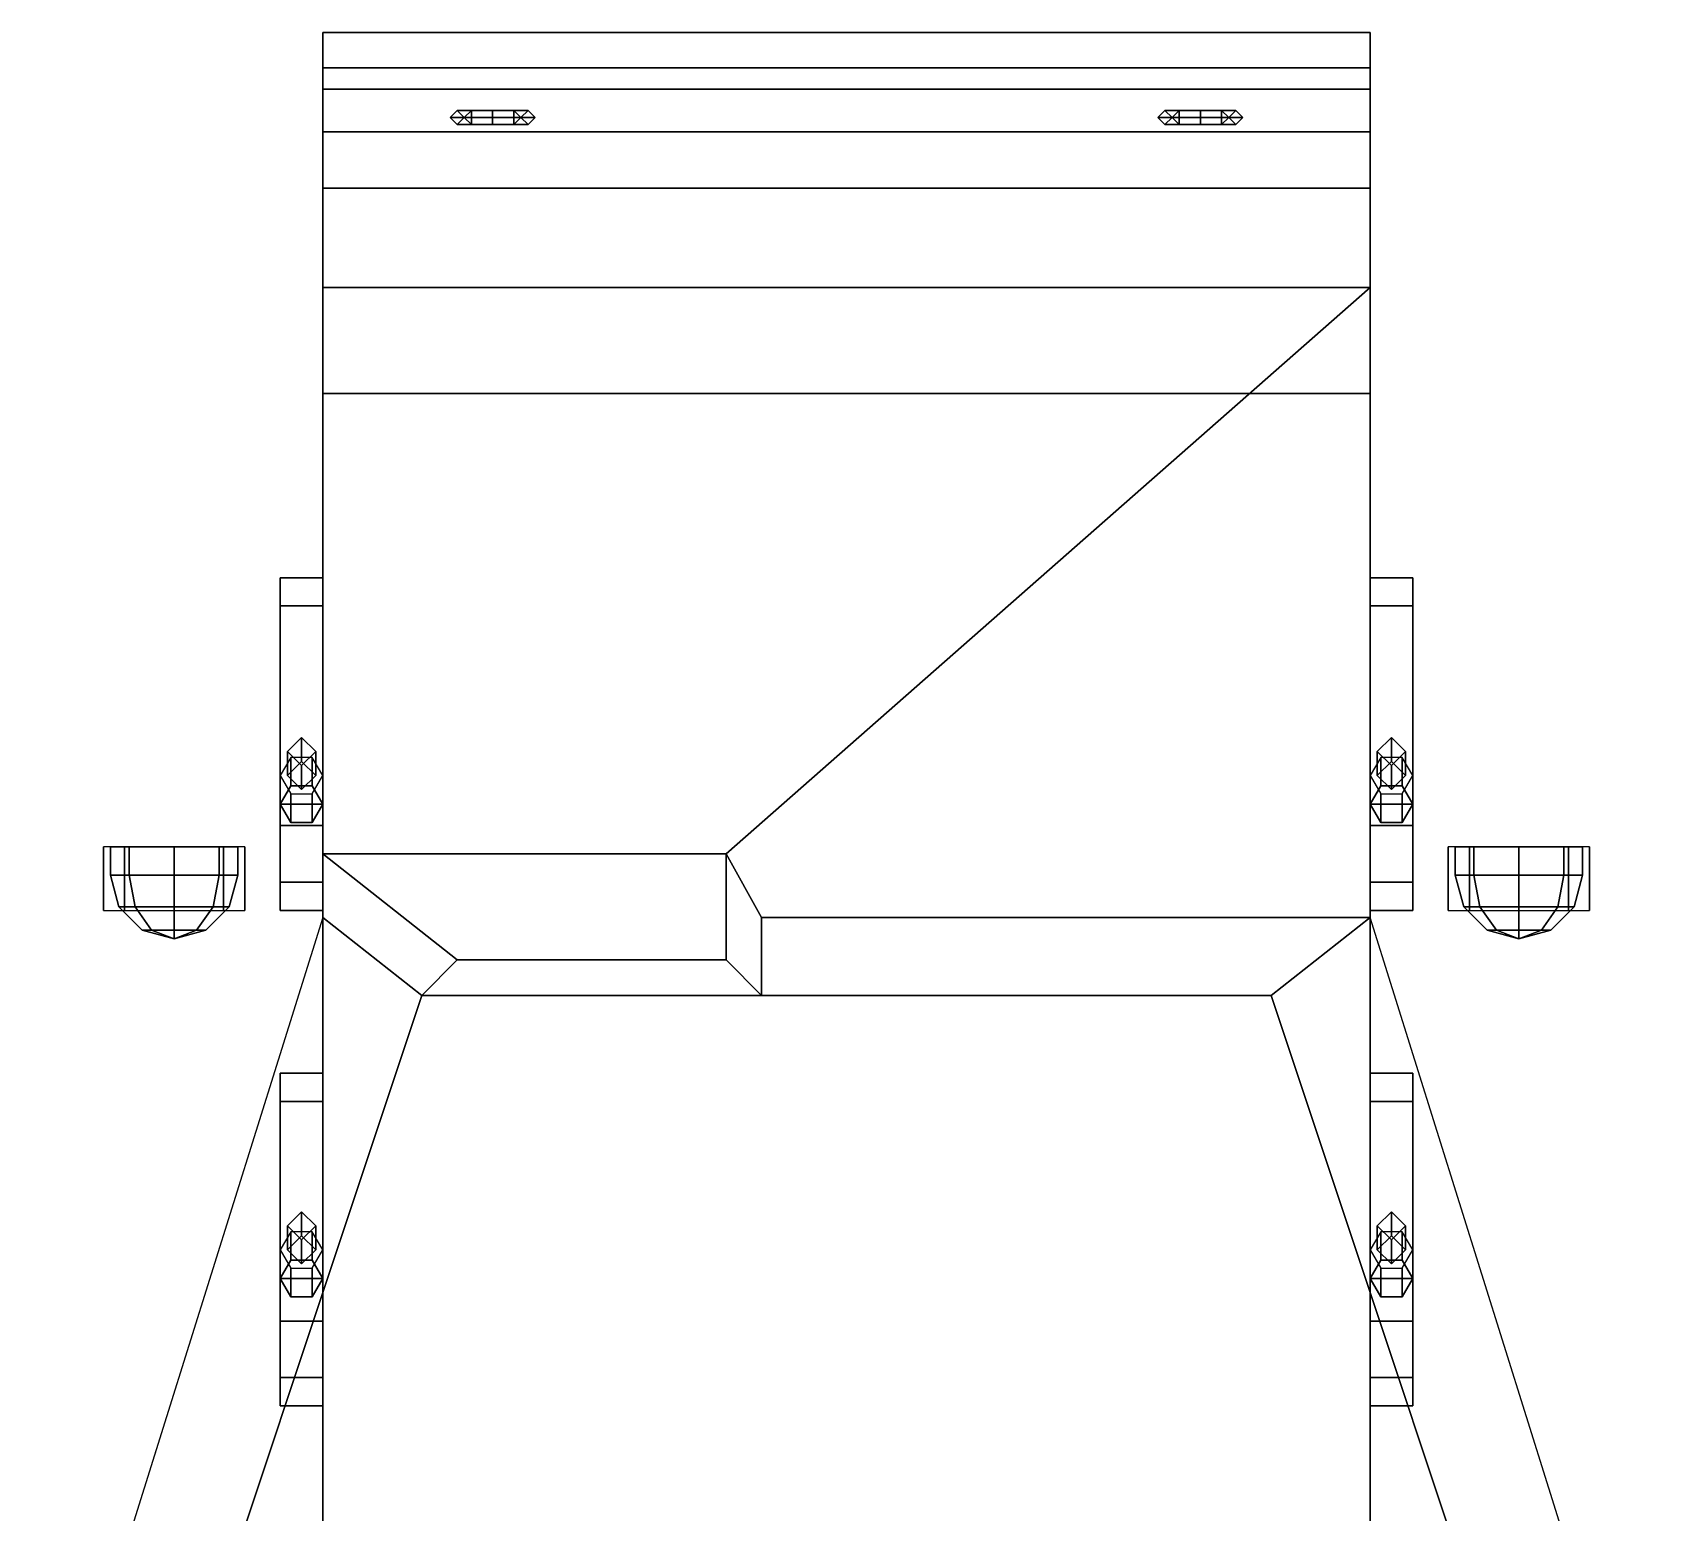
# Model space of a CAD drawing. Extents: x -1.17 to 1.17, y -3.06 to 2.9.
# Drawn here: x -1.15 to 1.15, y 0.81 to 2.9 of the extents above; entities that cross this region are included whole.
import ezdxf

# ---------------------------------------------------------------- set-up
doc = ezdxf.new("R2010")
doc.units = 0
doc.layers.get('0').update_dxf_attribs({"linetype": 'CONTINUOUS'})
doc.layers.add('TORSIONS', color=5, linetype='CONTINUOUS')

msp = doc.modelspace()

# ---------------------------------------------------------------- linework, layer by layer
for points in [[(0.74, 2.9, 0.83), (0.74, 2.85, 0.7), (-0.74, 2.85, 0.7), (-0.74, 2.9, 0.83)], [(-0.74, 2.85, 0.7), (-0.74, 2.76, 0.59), (-0.74, 2.9, 0.96), (-0.74, 2.9, 0.83)], [(-0.74, 2.9, 0.83), (-0.74, 2.9, 0.96), (0.74, 2.9, 0.96), (0.74, 2.9, 0.83)], [(-0.74, 2.82, 1.11), (-0.74, 2.9, 0.96), (-0.74, 2.54, 1.25), (-0.74, 2.68, 1.22)], [(0.74, 2.82, 1.11), (0.74, 2.9, 0.96), (-0.74, 2.9, 0.96), (-0.74, 2.82, 1.11)], [(-0.74, 2.54, 1.25), (-0.74, 2.9, 0.96), (-0.74, 2.76, 0.59), (-0.74, 1.65, 1.35)], [(0.74, 2.9, 0.96), (0.74, 2.76, 0.59), (0.74, 2.85, 0.7), (0.74, 2.9, 0.83)], [(0.74, 2.54, 1.25), (0.74, 2.9, 0.96), (0.74, 2.82, 1.11), (0.74, 2.68, 1.22)], [(0.74, 2.76, 0.59), (0.74, 2.9, 0.96), (0.74, 2.54, 1.25), (0.74, 1.65, 1.35)], [(0.74, 2.85, 0.7), (0.74, 2.76, 0.59), (-0.74, 2.76, 0.59), (-0.74, 2.85, 0.7)], [(0.74, 2.68, 1.22), (0.74, 2.82, 1.11), (-0.74, 2.82, 1.11), (-0.74, 2.68, 1.22)], [(-0.55, 2.79, 0.59), (-0.56, 2.78, 0.59), (-0.56, 2.78, 0.63), (-0.55, 2.79, 0.63)], [(-0.53, 2.79, 0.56), (-0.54, 2.78, 0.55), (-0.56, 2.78, 0.59), (-0.55, 2.79, 0.59)], [(-0.54, 2.78, 0.59), (-0.55, 2.79, 0.59), (-0.55, 2.79, 0.63), (-0.54, 2.78, 0.63)], [(-0.53, 2.78, 0.57), (-0.53, 2.79, 0.56), (-0.55, 2.79, 0.59), (-0.54, 2.78, 0.59)], [(-0.5, 2.79, 0.54), (-0.5, 2.78, 0.53), (-0.54, 2.78, 0.55), (-0.53, 2.79, 0.56)], [(-0.5, 2.78, 0.55), (-0.5, 2.79, 0.54), (-0.53, 2.79, 0.56), (-0.53, 2.78, 0.57)], [(-0.5, 2.78, 0.53), (-0.5, 2.79, 0.54), (-0.47, 2.79, 0.56), (-0.46, 2.78, 0.55)], [(-0.5, 2.79, 0.54), (-0.5, 2.78, 0.55), (-0.47, 2.78, 0.57), (-0.47, 2.79, 0.56)], [(-0.46, 2.78, 0.55), (-0.47, 2.79, 0.56), (-0.45, 2.79, 0.59), (-0.44, 2.78, 0.59)], [(-0.47, 2.79, 0.56), (-0.47, 2.78, 0.57), (-0.46, 2.78, 0.59), (-0.45, 2.79, 0.59)], [(-0.45, 2.79, 0.59), (-0.46, 2.78, 0.59), (-0.46, 2.78, 0.63), (-0.45, 2.79, 0.63)], [(-0.44, 2.78, 0.59), (-0.45, 2.79, 0.59), (-0.45, 2.79, 0.63), (-0.44, 2.78, 0.63)], [(0.47, 2.79, 0.56), (0.46, 2.78, 0.55), (0.44, 2.78, 0.59), (0.45, 2.79, 0.59)], [(0.45, 2.79, 0.59), (0.44, 2.78, 0.59), (0.44, 2.78, 0.63), (0.45, 2.79, 0.63)], [(0.47, 2.78, 0.57), (0.47, 2.79, 0.56), (0.45, 2.79, 0.59), (0.46, 2.78, 0.59)], [(0.46, 2.78, 0.59), (0.45, 2.79, 0.59), (0.45, 2.79, 0.63), (0.46, 2.78, 0.63)], [(0.5, 2.79, 0.54), (0.5, 2.78, 0.53), (0.46, 2.78, 0.55), (0.47, 2.79, 0.56)], [(0.5, 2.78, 0.55), (0.5, 2.79, 0.54), (0.47, 2.79, 0.56), (0.47, 2.78, 0.57)], [(0.5, 2.78, 0.53), (0.5, 2.79, 0.54), (0.53, 2.79, 0.56), (0.54, 2.78, 0.55)], [(0.5, 2.79, 0.54), (0.5, 2.78, 0.55), (0.53, 2.78, 0.57), (0.53, 2.79, 0.56)], [(0.54, 2.78, 0.55), (0.53, 2.79, 0.56), (0.55, 2.79, 0.59), (0.56, 2.78, 0.59)], [(0.53, 2.79, 0.56), (0.53, 2.78, 0.57), (0.54, 2.78, 0.59), (0.55, 2.79, 0.59)], [(0.55, 2.79, 0.59), (0.54, 2.78, 0.59), (0.54, 2.78, 0.63), (0.55, 2.79, 0.63)], [(0.56, 2.78, 0.59), (0.55, 2.79, 0.59), (0.55, 2.79, 0.63), (0.56, 2.78, 0.63)], [(-0.56, 2.78, 0.59), (-0.55, 2.77, 0.59), (-0.55, 2.77, 0.63), (-0.56, 2.78, 0.63)], [(-0.54, 2.78, 0.55), (-0.53, 2.77, 0.56), (-0.55, 2.77, 0.59), (-0.56, 2.78, 0.59)], [(-0.55, 2.77, 0.59), (-0.54, 2.78, 0.59), (-0.54, 2.78, 0.63), (-0.55, 2.77, 0.63)], [(-0.53, 2.77, 0.56), (-0.53, 2.78, 0.57), (-0.54, 2.78, 0.59), (-0.55, 2.77, 0.59)], [(-0.5, 2.78, 0.53), (-0.5, 2.77, 0.54), (-0.53, 2.77, 0.56), (-0.54, 2.78, 0.55)], [(-0.5, 2.77, 0.54), (-0.5, 2.78, 0.55), (-0.53, 2.78, 0.57), (-0.53, 2.77, 0.56)], [(-0.5, 2.77, 0.54), (-0.5, 2.78, 0.53), (-0.46, 2.78, 0.55), (-0.47, 2.77, 0.56)], [(-0.5, 2.78, 0.55), (-0.5, 2.77, 0.54), (-0.47, 2.77, 0.56), (-0.47, 2.78, 0.57)], [(-0.47, 2.77, 0.56), (-0.46, 2.78, 0.55), (-0.44, 2.78, 0.59), (-0.45, 2.77, 0.59)], [(-0.47, 2.78, 0.57), (-0.47, 2.77, 0.56), (-0.45, 2.77, 0.59), (-0.46, 2.78, 0.59)], [(-0.46, 2.78, 0.59), (-0.45, 2.77, 0.59), (-0.45, 2.77, 0.63), (-0.46, 2.78, 0.63)], [(-0.45, 2.77, 0.59), (-0.44, 2.78, 0.59), (-0.44, 2.78, 0.63), (-0.45, 2.77, 0.63)], [(0.46, 2.78, 0.55), (0.47, 2.77, 0.56), (0.45, 2.77, 0.59), (0.44, 2.78, 0.59)], [(0.44, 2.78, 0.59), (0.45, 2.77, 0.59), (0.45, 2.77, 0.63), (0.44, 2.78, 0.63)], [(0.47, 2.77, 0.56), (0.47, 2.78, 0.57), (0.46, 2.78, 0.59), (0.45, 2.77, 0.59)], [(0.45, 2.77, 0.59), (0.46, 2.78, 0.59), (0.46, 2.78, 0.63), (0.45, 2.77, 0.63)], [(0.5, 2.78, 0.53), (0.5, 2.77, 0.54), (0.47, 2.77, 0.56), (0.46, 2.78, 0.55)], [(0.5, 2.77, 0.54), (0.5, 2.78, 0.55), (0.47, 2.78, 0.57), (0.47, 2.77, 0.56)], [(0.5, 2.77, 0.54), (0.5, 2.78, 0.53), (0.54, 2.78, 0.55), (0.53, 2.77, 0.56)], [(0.5, 2.78, 0.55), (0.5, 2.77, 0.54), (0.53, 2.77, 0.56), (0.53, 2.78, 0.57)], [(0.53, 2.77, 0.56), (0.54, 2.78, 0.55), (0.56, 2.78, 0.59), (0.55, 2.77, 0.59)], [(0.53, 2.78, 0.57), (0.53, 2.77, 0.56), (0.55, 2.77, 0.59), (0.54, 2.78, 0.59)], [(0.54, 2.78, 0.59), (0.55, 2.77, 0.59), (0.55, 2.77, 0.63), (0.54, 2.78, 0.63)], [(0.55, 2.77, 0.59), (0.56, 2.78, 0.59), (0.56, 2.78, 0.63), (0.55, 2.77, 0.63)], [(-0.74, 2.39, 0.39), (-0.74, -2.38, 0.39), (-0.74, -2.51, 0.67), (-0.74, 2.76, 0.59)], [(0.74, 2.76, 0.59), (0.74, 2.39, 0.39), (-0.74, 2.39, 0.39), (-0.74, 2.76, 0.59)], [(-0.74, 2.76, 0.59), (-0.74, -2.51, 0.67), (0.74, -2.51, 0.67), (0.74, 2.76, 0.59)], [(-0.74, 1.65, 1.35), (-0.74, 2.76, 0.59), (-0.74, -2.51, 0.67), (-0.74, 0.34, 1.27)], [(-0.74, -2.51, 0.67), (-0.74, 2.76, 0.59), (0.74, 2.76, 0.59), (0.74, -2.51, 0.67)], [(0.74, -2.51, 0.67), (0.74, -2.38, 0.39), (0.74, 2.39, 0.39), (0.74, 2.76, 0.59)], [(0.74, -2.51, 0.67), (0.74, 2.76, 0.59), (0.74, 1.65, 1.35), (0.74, 0.34, 1.27)], [(-0.74, 2.68, 1.22), (-0.74, 2.54, 1.25), (0.74, 2.54, 1.25), (0.74, 2.68, 1.22)], [(-0.17, 1.74, 1.3399), (0.74, 2.54, 1.25), (-0.74, 2.54, 1.25), (-0.74, 1.74, 1.3399)], [(0.74, 1.65, 1.35), (0.74, 2.54, 1.25), (-0.17, 1.74, 1.3399), (-0.12, 1.65, 1.35)], [(0.74, 2.39, 0.39), (0.74, -2.38, 0.39), (-0.74, -2.38, 0.39), (-0.74, 2.39, 0.39)], [(-1.05, 1.66, 1.54), (-1.02, 1.66, 1.61), (-1.02, 1.75, 1.61), (-1.05, 1.75, 1.54)], [(-1.05, 1.66, 1.35), (-1.05, 1.66, 1.54), (-1.05, 1.75, 1.54), (-1.05, 1.75, 1.35)], [(-1.04, 1.75, 1.54), (-1.0136, 1.75, 1.6036), (-0.95, 1.75, 1.63), (-1.0136, 1.75, 1.4764)], [(-1.04, 1.75, 1.54), (-1.0136, 1.75, 1.4764), (-1.0136, 1.71, 1.4764), (-1.04, 1.71, 1.54)], [(-1.0136, 1.75, 1.6036), (-1.04, 1.75, 1.54), (-1.04, 1.71, 1.54), (-1.0136, 1.71, 1.6036)], [(-1.02, 1.66, 1.61), (-0.95, 1.66, 1.64), (-0.95, 1.75, 1.64), (-1.02, 1.75, 1.61)], [(-1.0136, 1.75, 1.4764), (-0.95, 1.75, 1.63), (-0.8864, 1.75, 1.6036), (-0.95, 1.75, 1.45)], [(-0.95, 1.75, 1.63), (-1.0136, 1.75, 1.6036), (-1.0136, 1.71, 1.6036), (-0.95, 1.71, 1.63)], [(-1.0136, 1.75, 1.4764), (-0.95, 1.75, 1.45), (-0.95, 1.71, 1.45), (-1.0136, 1.71, 1.4764)], [(-0.8864, 1.75, 1.6036), (-0.95, 1.75, 1.63), (-0.95, 1.71, 1.63), (-0.8864, 1.71, 1.6036)], [(-0.95, 1.75, 1.45), (-0.8864, 1.75, 1.6036), (-0.86, 1.75, 1.54), (-0.8864, 1.75, 1.4764)], [(-0.95, 1.75, 1.45), (-0.8864, 1.75, 1.4764), (-0.8864, 1.71, 1.4764), (-0.95, 1.71, 1.45)], [(-0.88, 1.75, 1.61), (-0.95, 1.75, 1.64), (-0.95, 1.66, 1.64), (-0.88, 1.66, 1.61)], [(-0.8864, 1.75, 1.4764), (-0.86, 1.75, 1.54), (-0.86, 1.71, 1.54), (-0.8864, 1.71, 1.4764)], [(-0.86, 1.75, 1.54), (-0.8864, 1.75, 1.6036), (-0.8864, 1.71, 1.6036), (-0.86, 1.71, 1.54)], [(-0.85, 1.75, 1.54), (-0.88, 1.75, 1.61), (-0.88, 1.66, 1.61), (-0.85, 1.66, 1.54)], [(-0.85, 1.75, 1.35), (-0.85, 1.75, 1.54), (-0.85, 1.66, 1.54), (-0.85, 1.66, 1.35)], [(0.85, 1.66, 1.35), (0.85, 1.66, 1.54), (0.85, 1.75, 1.54), (0.85, 1.75, 1.35)], [(0.85, 1.66, 1.54), (0.88, 1.66, 1.61), (0.88, 1.75, 1.61), (0.85, 1.75, 1.54)], [(0.86, 1.75, 1.54), (0.8864, 1.75, 1.6036), (0.95, 1.75, 1.63), (0.8864, 1.75, 1.4764)], [(0.8864, 1.75, 1.6036), (0.86, 1.75, 1.54), (0.86, 1.71, 1.54), (0.8864, 1.71, 1.6036)], [(0.86, 1.75, 1.54), (0.8864, 1.75, 1.4764), (0.8864, 1.71, 1.4764), (0.86, 1.71, 1.54)], [(0.88, 1.66, 1.61), (0.95, 1.66, 1.64), (0.95, 1.75, 1.64), (0.88, 1.75, 1.61)], [(0.95, 1.75, 1.63), (0.8864, 1.75, 1.6036), (0.8864, 1.71, 1.6036), (0.95, 1.71, 1.63)], [(0.8864, 1.75, 1.4764), (0.95, 1.75, 1.63), (1.0136, 1.75, 1.6036), (0.95, 1.75, 1.45)], [(0.8864, 1.75, 1.4764), (0.95, 1.75, 1.45), (0.95, 1.71, 1.45), (0.8864, 1.71, 1.4764)], [(1.02, 1.75, 1.61), (0.95, 1.75, 1.64), (0.95, 1.66, 1.64), (1.02, 1.66, 1.61)], [(1.0136, 1.75, 1.6036), (0.95, 1.75, 1.63), (0.95, 1.71, 1.63), (1.0136, 1.71, 1.6036)], [(0.95, 1.75, 1.45), (1.0136, 1.75, 1.4764), (1.0136, 1.71, 1.4764), (0.95, 1.71, 1.45)], [(0.95, 1.75, 1.45), (1.0136, 1.75, 1.6036), (1.04, 1.75, 1.54), (1.0136, 1.75, 1.4764)], [(1.04, 1.75, 1.54), (1.0136, 1.75, 1.6036), (1.0136, 1.71, 1.6036), (1.04, 1.71, 1.54)], [(1.0136, 1.75, 1.4764), (1.04, 1.75, 1.54), (1.04, 1.71, 1.54), (1.0136, 1.71, 1.4764)], [(1.05, 1.75, 1.54), (1.02, 1.75, 1.61), (1.02, 1.66, 1.61), (1.05, 1.66, 1.54)], [(1.05, 1.75, 1.35), (1.05, 1.75, 1.54), (1.05, 1.66, 1.54), (1.05, 1.66, 1.35)], [(-0.74, 1.74, 1.3399), (-0.55, 1.59, 1.67), (-0.17, 1.59, 1.67), (-0.17, 1.74, 1.3399)], [(-0.74, 1.65, 1.35), (-0.6, 1.54, 1.67), (-0.55, 1.59, 1.67), (-0.74, 1.74, 1.3399)], [(-0.17, 1.74, 1.3399), (-0.17, 1.59, 1.67), (-0.12, 1.54, 1.67), (-0.12, 1.65, 1.35)], [(-1.0051, 1.665, 1.5951), (-1.0136, 1.71, 1.6036), (-1.04, 1.71, 1.54), (-1.0279, 1.665, 1.54)], [(-1.0279, 1.665, 1.54), (-1.04, 1.71, 1.54), (-1.0136, 1.71, 1.4764), (-1.0051, 1.665, 1.4849)], [(-0.95, 1.665, 1.6179), (-0.95, 1.71, 1.63), (-1.0136, 1.71, 1.6036), (-1.0051, 1.665, 1.5951)], [(-1.0051, 1.665, 1.4849), (-1.0136, 1.71, 1.4764), (-0.95, 1.71, 1.45), (-0.95, 1.665, 1.4621)], [(-0.8949, 1.665, 1.5951), (-0.8864, 1.71, 1.6036), (-0.95, 1.71, 1.63), (-0.95, 1.665, 1.6179)], [(-0.95, 1.665, 1.4621), (-0.95, 1.71, 1.45), (-0.8864, 1.71, 1.4764), (-0.8949, 1.665, 1.4849)], [(-0.8721, 1.665, 1.54), (-0.86, 1.71, 1.54), (-0.8864, 1.71, 1.6036), (-0.8949, 1.665, 1.5951)], [(-0.8949, 1.665, 1.4849), (-0.8864, 1.71, 1.4764), (-0.86, 1.71, 1.54), (-0.8721, 1.665, 1.54)], [(0.8721, 1.665, 1.54), (0.86, 1.71, 1.54), (0.8864, 1.71, 1.4764), (0.8949, 1.665, 1.4849)], [(0.8949, 1.665, 1.5951), (0.8864, 1.71, 1.6036), (0.86, 1.71, 1.54), (0.8721, 1.665, 1.54)], [(0.95, 1.665, 1.6179), (0.95, 1.71, 1.63), (0.8864, 1.71, 1.6036), (0.8949, 1.665, 1.5951)], [(0.8949, 1.665, 1.4849), (0.8864, 1.71, 1.4764), (0.95, 1.71, 1.45), (0.95, 1.665, 1.4621)], [(1.0051, 1.665, 1.5951), (1.0136, 1.71, 1.6036), (0.95, 1.71, 1.63), (0.95, 1.665, 1.6179)], [(0.95, 1.665, 1.4621), (0.95, 1.71, 1.45), (1.0136, 1.71, 1.4764), (1.0051, 1.665, 1.4849)], [(1.0051, 1.665, 1.4849), (1.0136, 1.71, 1.4764), (1.04, 1.71, 1.54), (1.0279, 1.665, 1.54)], [(1.0279, 1.665, 1.54), (1.04, 1.71, 1.54), (1.0136, 1.71, 1.6036), (1.0051, 1.665, 1.5951)], [(-0.9818, 1.6321, 1.5718), (-1.0051, 1.665, 1.5951), (-1.0279, 1.665, 1.54), (-0.995, 1.6321, 1.54)], [(-0.995, 1.6321, 1.54), (-1.0279, 1.665, 1.54), (-1.0051, 1.665, 1.4849), (-0.9818, 1.6321, 1.5082)], [(-0.95, 1.6321, 1.585), (-0.95, 1.665, 1.6179), (-1.0051, 1.665, 1.5951), (-0.9818, 1.6321, 1.5718)], [(-0.9818, 1.6321, 1.5082), (-1.0051, 1.665, 1.4849), (-0.95, 1.665, 1.4621), (-0.95, 1.6321, 1.495)], [(-0.9182, 1.6321, 1.5718), (-0.8949, 1.665, 1.5951), (-0.95, 1.665, 1.6179), (-0.95, 1.6321, 1.585)], [(-0.95, 1.6321, 1.495), (-0.95, 1.665, 1.4621), (-0.8949, 1.665, 1.4849), (-0.9182, 1.6321, 1.5082)], [(-0.905, 1.6321, 1.54), (-0.8721, 1.665, 1.54), (-0.8949, 1.665, 1.5951), (-0.9182, 1.6321, 1.5718)], [(-0.9182, 1.6321, 1.5082), (-0.8949, 1.665, 1.4849), (-0.8721, 1.665, 1.54), (-0.905, 1.6321, 1.54)], [(0.905, 1.6321, 1.54), (0.8721, 1.665, 1.54), (0.8949, 1.665, 1.4849), (0.9182, 1.6321, 1.5082)], [(0.9182, 1.6321, 1.5718), (0.8949, 1.665, 1.5951), (0.8721, 1.665, 1.54), (0.905, 1.6321, 1.54)], [(0.95, 1.6321, 1.585), (0.95, 1.665, 1.6179), (0.8949, 1.665, 1.5951), (0.9182, 1.6321, 1.5718)], [(0.9182, 1.6321, 1.5082), (0.8949, 1.665, 1.4849), (0.95, 1.665, 1.4621), (0.95, 1.6321, 1.495)], [(0.9818, 1.6321, 1.5718), (1.0051, 1.665, 1.5951), (0.95, 1.665, 1.6179), (0.95, 1.6321, 1.585)], [(0.95, 1.6321, 1.495), (0.95, 1.665, 1.4621), (1.0051, 1.665, 1.4849), (0.9818, 1.6321, 1.5082)], [(0.9818, 1.6321, 1.5082), (1.0051, 1.665, 1.4849), (1.0279, 1.665, 1.54), (0.995, 1.6321, 1.54)], [(0.995, 1.6321, 1.54), (1.0279, 1.665, 1.54), (1.0051, 1.665, 1.5951), (0.9818, 1.6321, 1.5718)], [(-0.74, 1.65, 1.35), (-1.15, 0.34, 1.27), (-1, 0.34, 1.67), (-0.6, 1.54, 1.67)], [(0.6, 1.54, 1.67), (0.74, 1.65, 1.35), (-0.12, 1.65, 1.35), (-0.12, 1.54, 1.67)], [(1, 0.34, 1.67), (1.15, 0.34, 1.27), (0.74, 1.65, 1.35), (0.6, 1.54, 1.67)], [(-0.95, 1.62, 1.54), (-0.9818, 1.6321, 1.5718), (-0.995, 1.6321, 1.54), (-0.95, 1.62, 1.54)], [(-0.95, 1.62, 1.54), (-0.995, 1.6321, 1.54), (-0.9818, 1.6321, 1.5082), (-0.95, 1.62, 1.54)], [(-0.95, 1.62, 1.54), (-0.95, 1.6321, 1.585), (-0.9818, 1.6321, 1.5718), (-0.95, 1.62, 1.54)], [(-0.95, 1.62, 1.54), (-0.9818, 1.6321, 1.5082), (-0.95, 1.6321, 1.495), (-0.95, 1.62, 1.54)], [(-0.95, 1.62, 1.54), (-0.9182, 1.6321, 1.5718), (-0.95, 1.6321, 1.585), (-0.95, 1.62, 1.54)], [(-0.95, 1.62, 1.54), (-0.905, 1.6321, 1.54), (-0.9182, 1.6321, 1.5718), (-0.95, 1.62, 1.54)], [(-0.95, 1.62, 1.54), (-0.9182, 1.6321, 1.5082), (-0.905, 1.6321, 1.54), (-0.95, 1.62, 1.54)], [(-0.95, 1.62, 1.54), (-0.95, 1.6321, 1.495), (-0.9182, 1.6321, 1.5082), (-0.95, 1.62, 1.54)], [(0.95, 1.62, 1.54), (0.905, 1.6321, 1.54), (0.9182, 1.6321, 1.5082), (0.95, 1.62, 1.54)], [(0.95, 1.62, 1.54), (0.9182, 1.6321, 1.5718), (0.905, 1.6321, 1.54), (0.95, 1.62, 1.54)], [(0.95, 1.62, 1.54), (0.9182, 1.6321, 1.5082), (0.95, 1.6321, 1.495), (0.95, 1.62, 1.54)], [(0.95, 1.62, 1.54), (0.95, 1.6321, 1.585), (0.9182, 1.6321, 1.5718), (0.95, 1.62, 1.54)], [(0.95, 1.62, 1.54), (0.95, 1.6321, 1.495), (0.9818, 1.6321, 1.5082), (0.95, 1.62, 1.54)], [(0.95, 1.62, 1.54), (0.9818, 1.6321, 1.5082), (0.995, 1.6321, 1.54), (0.95, 1.62, 1.54)], [(0.95, 1.62, 1.54), (0.995, 1.6321, 1.54), (0.9818, 1.6321, 1.5718), (0.95, 1.62, 1.54)], [(0.95, 1.62, 1.54), (0.9818, 1.6321, 1.5718), (0.95, 1.6321, 1.585), (0.95, 1.62, 1.54)], [(-0.55, 1.59, 1.67), (-0.6, 1.54, 1.67), (-0.12, 1.54, 1.67), (-0.17, 1.59, 1.67)], [(-0.6, 1.54, 1.67), (-1, 0.34, 1.67), (1, 0.34, 1.67), (0.6, 1.54, 1.67)]]:
    msp.add_3dface(points)
at = {"layer": 'TORSIONS'}
for points in [[(-0.8, 2.13, 0.41), (-0.8, 2.09, 0.39), (-0.8, 2.09, 0.48), (-0.8, 2.13, 0.46)], [(-0.74, 2.13, 0.46), (-0.74, 2.13, 0.41), (-0.8, 2.13, 0.41), (-0.8, 2.13, 0.46)], [(-0.74, 2.13, 0.41), (-0.74, 2.09, 0.39), (-0.8, 2.09, 0.39), (-0.8, 2.13, 0.41)], [(-0.8, 2.13, 0.46), (-0.8, 2.09, 0.48), (-0.74, 2.09, 0.48), (-0.74, 2.13, 0.46)], [(0.8, 2.13, 0.46), (0.8, 2.13, 0.41), (0.74, 2.13, 0.41), (0.74, 2.13, 0.46)], [(0.8, 2.13, 0.41), (0.8, 2.09, 0.39), (0.74, 2.09, 0.39), (0.74, 2.13, 0.41)], [(0.74, 2.13, 0.46), (0.74, 2.09, 0.48), (0.8, 2.09, 0.48), (0.8, 2.13, 0.46)], [(0.8, 2.09, 0.48), (0.8, 2.09, 0.39), (0.8, 2.13, 0.41), (0.8, 2.13, 0.46)], [(-0.8, 2.09, 0.39), (-0.8, 1.78, 0.28), (-0.8, 1.7, 0.42), (-0.8, 2.09, 0.48)], [(-0.8, 2.09, 0.48), (-0.8, 1.7, 0.42), (-0.74, 1.7, 0.42), (-0.74, 2.09, 0.48)], [(-0.74, 2.09, 0.39), (-0.74, 1.78, 0.28), (-0.8, 1.78, 0.28), (-0.8, 2.09, 0.39)], [(-0.74, 2.09, 0.39), (-0.74, 1.66, 0.35), (-0.74, 1.7, 0.28), (-0.74, 1.78, 0.28)], [(-0.74, 2.09, 0.39), (-0.74, 1.6829, 0.39), (-0.74, 1.66, 0.35)], [(0.74, 2.09, 0.48), (0.74, 1.7, 0.42), (0.8, 1.7, 0.42), (0.8, 2.09, 0.48)], [(0.8, 2.09, 0.39), (0.8, 1.78, 0.28), (0.74, 1.78, 0.28), (0.74, 2.09, 0.39)], [(0.74, 1.78, 0.28), (0.74, 1.7, 0.28), (0.74, 1.66, 0.35), (0.74, 2.09, 0.39)], [(0.74, 1.66, 0.35), (0.74, 1.66, 0.35), (0.74, 1.6829, 0.39), (0.74, 2.09, 0.39)], [(0.8, 1.7, 0.42), (0.8, 1.78, 0.28), (0.8, 2.09, 0.39), (0.8, 2.09, 0.48)], [(-0.77, 1.9042, 0.4075), (-0.79, 1.8844, 0.4049), (-0.79, 1.8505, 0.6627), (-0.77, 1.8703, 0.6653)], [(-0.75, 1.8844, 0.4049), (-0.77, 1.9042, 0.4075), (-0.77, 1.8703, 0.6653), (-0.75, 1.8505, 0.6627)], [(0.77, 1.9042, 0.4075), (0.75, 1.8844, 0.4049), (0.75, 1.8505, 0.6627), (0.77, 1.8703, 0.6653)], [(0.79, 1.8844, 0.4049), (0.77, 1.9042, 0.4075), (0.77, 1.8703, 0.6653), (0.79, 1.8505, 0.6627)], [(-0.785, 1.8762, 0.666), (-0.8, 1.8505, 0.6627), (-0.8, 1.81, 0.97), (-0.785, 1.8358, 0.9734)], [(-0.79, 1.8844, 0.4049), (-0.77, 1.8646, 0.4023), (-0.77, 1.8306, 0.66), (-0.79, 1.8505, 0.6627)], [(-0.755, 1.8762, 0.666), (-0.785, 1.8762, 0.666), (-0.785, 1.8358, 0.9734), (-0.755, 1.8358, 0.9734)], [(-0.77, 1.8646, 0.4023), (-0.75, 1.8844, 0.4049), (-0.75, 1.8505, 0.6627), (-0.77, 1.8306, 0.66)], [(-0.74, 1.8505, 0.6627), (-0.755, 1.8762, 0.666), (-0.755, 1.8358, 0.9734), (-0.74, 1.81, 0.97)], [(0.755, 1.8762, 0.666), (0.74, 1.8505, 0.6627), (0.74, 1.81, 0.97), (0.755, 1.8358, 0.9734)], [(0.75, 1.8844, 0.4049), (0.77, 1.8646, 0.4023), (0.77, 1.8306, 0.66), (0.75, 1.8505, 0.6627)], [(0.785, 1.8762, 0.666), (0.755, 1.8762, 0.666), (0.755, 1.8358, 0.9734), (0.785, 1.8358, 0.9734)], [(0.77, 1.8646, 0.4023), (0.79, 1.8844, 0.4049), (0.79, 1.8505, 0.6627), (0.77, 1.8306, 0.66)], [(0.8, 1.8505, 0.6627), (0.785, 1.8762, 0.666), (0.785, 1.8358, 0.9734), (0.8, 1.81, 0.97)], [(-0.8, 1.8505, 0.6627), (-0.785, 1.8247, 0.6593), (-0.785, 1.7842, 0.9666), (-0.8, 1.81, 0.97)], [(-0.755, 1.8247, 0.6593), (-0.74, 1.8505, 0.6627), (-0.74, 1.81, 0.97), (-0.755, 1.7842, 0.9666)], [(0.74, 1.8505, 0.6627), (0.755, 1.8247, 0.6593), (0.755, 1.7842, 0.9666), (0.74, 1.81, 0.97)], [(0.785, 1.8247, 0.6593), (0.8, 1.8505, 0.6627), (0.8, 1.81, 0.97), (0.785, 1.7842, 0.9666)], [(-0.755, 1.8358, 0.9734), (-0.785, 1.8358, 0.9734), (-0.8, 1.81, 0.97), (-0.74, 1.81, 0.97)], [(-0.785, 1.8247, 0.6593), (-0.755, 1.8247, 0.6593), (-0.755, 1.7842, 0.9666), (-0.785, 1.7842, 0.9666)], [(0.785, 1.8358, 0.9734), (0.755, 1.8358, 0.9734), (0.74, 1.81, 0.97), (0.8, 1.81, 0.97)], [(0.755, 1.8247, 0.6593), (0.785, 1.8247, 0.6593), (0.785, 1.7842, 0.9666), (0.755, 1.7842, 0.9666)], [(-0.74, 1.81, 0.97), (-0.8, 1.81, 0.97), (-0.785, 1.7842, 0.9666), (-0.755, 1.7842, 0.9666)], [(0.8, 1.81, 0.97), (0.74, 1.81, 0.97), (0.755, 1.7842, 0.9666), (0.785, 1.7842, 0.9666)], [(-0.8, 1.78, 0.28), (-0.8, 1.7, 0.28), (-0.8, 1.66, 0.35), (-0.8, 1.7, 0.42)], [(-0.74, 1.78, 0.28), (-0.74, 1.7, 0.28), (-0.8, 1.7, 0.28), (-0.8, 1.78, 0.28)], [(0.8, 1.78, 0.28), (0.8, 1.7, 0.28), (0.74, 1.7, 0.28), (0.74, 1.78, 0.28)], [(0.8, 1.66, 0.35), (0.8, 1.7, 0.28), (0.8, 1.78, 0.28), (0.8, 1.7, 0.42)], [(-0.8, 1.66, 0.35), (-0.8, 1.7, 0.28), (-0.74, 1.7, 0.28), (-0.74, 1.66, 0.35)], [(-0.8, 1.7, 0.42), (-0.8, 1.66, 0.35), (-0.74, 1.66, 0.35), (-0.74, 1.7, 0.42)], [(0.74, 1.66, 0.35), (0.74, 1.7, 0.28), (0.8, 1.7, 0.28), (0.8, 1.66, 0.35)], [(0.74, 1.7, 0.42), (0.74, 1.66, 0.35), (0.8, 1.66, 0.35), (0.8, 1.7, 0.42)], [(-0.74, 1.43, 0.46), (-0.74, 1.43, 0.41), (-0.8, 1.43, 0.41), (-0.8, 1.43, 0.46)], [(-0.8, 1.43, 0.41), (-0.8, 1.39, 0.39), (-0.8, 1.39, 0.48), (-0.8, 1.43, 0.46)], [(-0.74, 1.43, 0.41), (-0.74, 1.39, 0.39), (-0.8, 1.39, 0.39), (-0.8, 1.43, 0.41)], [(-0.8, 1.43, 0.46), (-0.8, 1.39, 0.48), (-0.74, 1.39, 0.48), (-0.74, 1.43, 0.46)], [(0.8, 1.43, 0.46), (0.8, 1.43, 0.41), (0.74, 1.43, 0.41), (0.74, 1.43, 0.46)], [(0.8, 1.43, 0.41), (0.8, 1.39, 0.39), (0.74, 1.39, 0.39), (0.74, 1.43, 0.41)], [(0.74, 1.43, 0.46), (0.74, 1.39, 0.48), (0.8, 1.39, 0.48), (0.8, 1.43, 0.46)], [(0.8, 1.39, 0.48), (0.8, 1.39, 0.39), (0.8, 1.43, 0.41), (0.8, 1.43, 0.46)], [(-0.8, 1.39, 0.48), (-0.8, 1, 0.42), (-0.74, 1, 0.42), (-0.74, 1.39, 0.48)], [(-0.8, 1.39, 0.39), (-0.8, 1.08, 0.28), (-0.8, 1, 0.42), (-0.8, 1.39, 0.48)], [(-0.74, 1.39, 0.39), (-0.74, 1.08, 0.28), (-0.8, 1.08, 0.28), (-0.8, 1.39, 0.39)], [(-0.74, 1.39, 0.39), (-0.74, 0.9829, 0.39), (-0.74, 0.96, 0.35)], [(-0.74, 1.39, 0.39), (-0.74, 0.96, 0.35), (-0.74, 1, 0.28), (-0.74, 1.08, 0.28)], [(0.74, 1.39, 0.48), (0.74, 1, 0.42), (0.8, 1, 0.42), (0.8, 1.39, 0.48)], [(0.74, 0.96, 0.35), (0.74, 0.96, 0.35), (0.74, 0.9829, 0.39), (0.74, 1.39, 0.39)], [(0.74, 1.08, 0.28), (0.74, 1, 0.28), (0.74, 0.96, 0.35), (0.74, 1.39, 0.39)], [(0.8, 1.39, 0.39), (0.8, 1.08, 0.28), (0.74, 1.08, 0.28), (0.74, 1.39, 0.39)], [(0.8, 1, 0.42), (0.8, 1.08, 0.28), (0.8, 1.39, 0.39), (0.8, 1.39, 0.48)], [(-0.77, 1.2342, 0.4075), (-0.79, 1.2144, 0.4049), (-0.79, 1.1805, 0.6627), (-0.77, 1.2003, 0.6653)], [(-0.75, 1.2144, 0.4049), (-0.77, 1.2342, 0.4075), (-0.77, 1.2003, 0.6653), (-0.75, 1.1805, 0.6627)], [(0.77, 1.2342, 0.4075), (0.75, 1.2144, 0.4049), (0.75, 1.1805, 0.6627), (0.77, 1.2003, 0.6653)], [(0.79, 1.2144, 0.4049), (0.77, 1.2342, 0.4075), (0.77, 1.2003, 0.6653), (0.79, 1.1805, 0.6627)], [(-0.785, 1.2062, 0.666), (-0.8, 1.1805, 0.6627), (-0.8, 1.14, 0.97), (-0.785, 1.1658, 0.9734)], [(-0.79, 1.2144, 0.4049), (-0.77, 1.1946, 0.4023), (-0.77, 1.1606, 0.66), (-0.79, 1.1805, 0.6627)], [(-0.755, 1.2062, 0.666), (-0.785, 1.2062, 0.666), (-0.785, 1.1658, 0.9734), (-0.755, 1.1658, 0.9734)], [(-0.77, 1.1946, 0.4023), (-0.75, 1.2144, 0.4049), (-0.75, 1.1805, 0.6627), (-0.77, 1.1606, 0.66)], [(-0.74, 1.1805, 0.6627), (-0.755, 1.2062, 0.666), (-0.755, 1.1658, 0.9734), (-0.74, 1.14, 0.97)], [(0.755, 1.2062, 0.666), (0.74, 1.1805, 0.6627), (0.74, 1.14, 0.97), (0.755, 1.1658, 0.9734)], [(0.75, 1.2144, 0.4049), (0.77, 1.1946, 0.4023), (0.77, 1.1606, 0.66), (0.75, 1.1805, 0.6627)], [(0.785, 1.2062, 0.666), (0.755, 1.2062, 0.666), (0.755, 1.1658, 0.9734), (0.785, 1.1658, 0.9734)], [(0.77, 1.1946, 0.4023), (0.79, 1.2144, 0.4049), (0.79, 1.1805, 0.6627), (0.77, 1.1606, 0.66)], [(0.8, 1.1805, 0.6627), (0.785, 1.2062, 0.666), (0.785, 1.1658, 0.9734), (0.8, 1.14, 0.97)], [(-0.8, 1.1805, 0.6627), (-0.785, 1.1547, 0.6593), (-0.785, 1.1142, 0.9666), (-0.8, 1.14, 0.97)], [(-0.755, 1.1547, 0.6593), (-0.74, 1.1805, 0.6627), (-0.74, 1.14, 0.97), (-0.755, 1.1142, 0.9666)], [(0.74, 1.1805, 0.6627), (0.755, 1.1547, 0.6593), (0.755, 1.1142, 0.9666), (0.74, 1.14, 0.97)], [(0.785, 1.1547, 0.6593), (0.8, 1.1805, 0.6627), (0.8, 1.14, 0.97), (0.785, 1.1142, 0.9666)], [(-0.755, 1.1658, 0.9734), (-0.785, 1.1658, 0.9734), (-0.8, 1.14, 0.97), (-0.74, 1.14, 0.97)], [(-0.785, 1.1547, 0.6593), (-0.755, 1.1547, 0.6593), (-0.755, 1.1142, 0.9666), (-0.785, 1.1142, 0.9666)], [(0.785, 1.1658, 0.9734), (0.755, 1.1658, 0.9734), (0.74, 1.14, 0.97), (0.8, 1.14, 0.97)], [(0.755, 1.1547, 0.6593), (0.785, 1.1547, 0.6593), (0.785, 1.1142, 0.9666), (0.755, 1.1142, 0.9666)], [(-0.74, 1.14, 0.97), (-0.8, 1.14, 0.97), (-0.785, 1.1142, 0.9666), (-0.755, 1.1142, 0.9666)], [(0.8, 1.14, 0.97), (0.74, 1.14, 0.97), (0.755, 1.1142, 0.9666), (0.785, 1.1142, 0.9666)], [(-0.74, 1.08, 0.28), (-0.74, 1, 0.28), (-0.8, 1, 0.28), (-0.8, 1.08, 0.28)], [(-0.8, 1.08, 0.28), (-0.8, 1, 0.28), (-0.8, 0.96, 0.35), (-0.8, 1, 0.42)], [(0.8, 1.08, 0.28), (0.8, 1, 0.28), (0.74, 1, 0.28), (0.74, 1.08, 0.28)], [(0.8, 0.96, 0.35), (0.8, 1, 0.28), (0.8, 1.08, 0.28), (0.8, 1, 0.42)], [(-0.8, 1, 0.42), (-0.8, 0.96, 0.35), (-0.74, 0.96, 0.35), (-0.74, 1, 0.42)], [(-0.8, 0.96, 0.35), (-0.8, 1, 0.28), (-0.74, 1, 0.28), (-0.74, 0.96, 0.35)], [(0.74, 1, 0.42), (0.74, 0.96, 0.35), (0.8, 0.96, 0.35), (0.8, 1, 0.42)], [(0.74, 0.96, 0.35), (0.74, 1, 0.28), (0.8, 1, 0.28), (0.8, 0.96, 0.35)]]:
    msp.add_3dface(points, dxfattribs=at)

doc.saveas('drawing.dxf')
